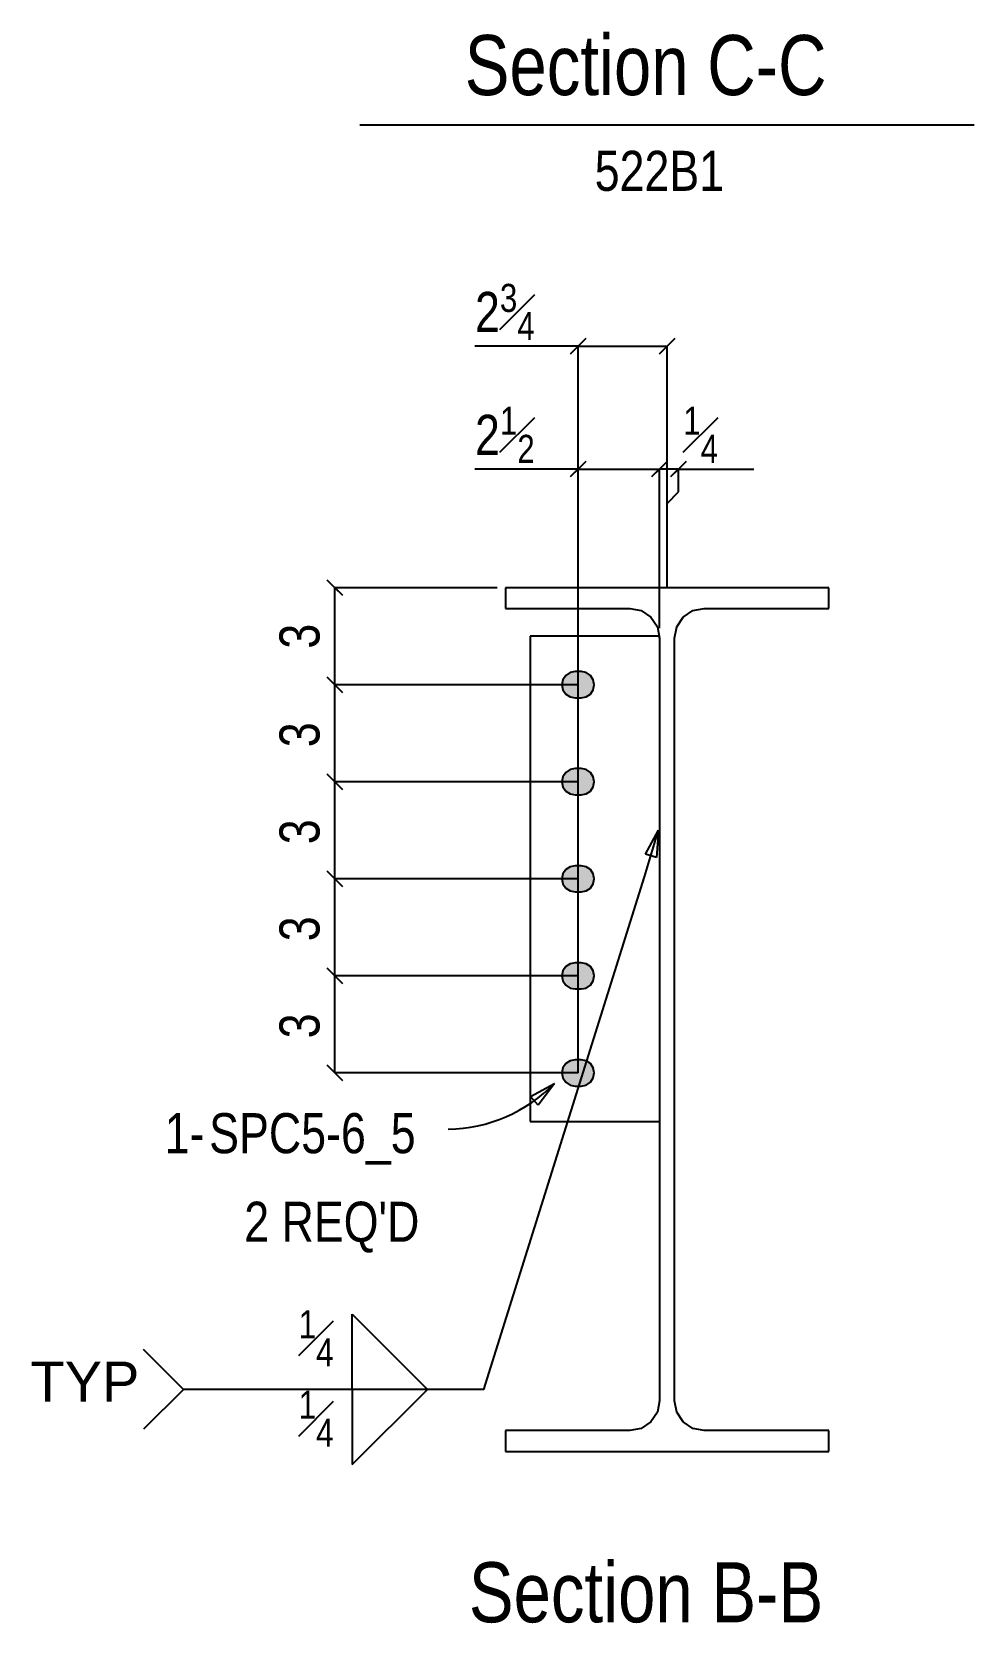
# Model space of a CAD drawing. Extents: x -19 to 172, y -89 to 62.
# Drawn here: x 131.82 to 160.97, y -35.4 to 13.8 of the extents above; entities that cross this region are included whole.
import ezdxf
from ezdxf.enums import TextEntityAlignment as Align

# ---------------------------------------------------------------- set-up
doc = ezdxf.new("R2010")
doc.units = 0
doc.header["$LTSCALE"] = 94.041302
doc.header["$MEASUREMENT"] = 0
doc.linetypes.add('SDS2_5', pattern=[0.04, 0.02, -0.02])
doc.layers.get('0').update_dxf_attribs({"linetype": 'CONTINUOUS'})
for name, color, linetype in [('OUTLINE', 7, 'CONTINUOUS'), ('SYSTEM_ANNOTATION', 7, 'CONTINUOUS'), ('USER_ADJUSTED', 7, 'CONTINUOUS'), ('USER_ANNOTATION', 7, 'CONTINUOUS')]:
    doc.layers.add(name, color=color, linetype=linetype)
doc.styles.add('ARIAL', font='arial.ttf', dxfattribs={"width": 0.8, "height": 0.2})

msp = doc.modelspace()

# ---------------------------------------------------------------- hatches: boundary and pattern name
for points in [[(148.816, -6.794), (148.971, -6.764), (149.103, -6.675), (149.191, -6.544), (149.222, -6.388), (149.191, -6.233), (149.103, -6.101), (148.971, -6.013), (148.816, -5.982), (148.628, -5.982), (148.473, -6.013), (148.341, -6.101), (148.253, -6.233), (148.222, -6.388), (148.253, -6.544), (148.341, -6.675), (148.473, -6.764), (148.628, -6.794), (148.816, -6.794)], [(148.816, -9.794), (148.971, -9.764), (149.103, -9.675), (149.191, -9.544), (149.222, -9.388), (149.191, -9.233), (149.103, -9.101), (148.971, -9.013), (148.816, -8.982), (148.628, -8.982), (148.473, -9.013), (148.341, -9.101), (148.253, -9.233), (148.222, -9.388), (148.253, -9.544), (148.341, -9.675), (148.473, -9.764), (148.628, -9.794), (148.816, -9.794)], [(148.816, -12.794), (148.971, -12.764), (149.103, -12.675), (149.191, -12.544), (149.222, -12.388), (149.191, -12.233), (149.103, -12.101), (148.971, -12.013), (148.816, -11.982), (148.628, -11.982), (148.473, -12.013), (148.341, -12.101), (148.253, -12.233), (148.222, -12.388), (148.253, -12.544), (148.341, -12.675), (148.473, -12.764), (148.628, -12.794), (148.816, -12.794)], [(148.816, -15.794), (148.971, -15.764), (149.103, -15.675), (149.191, -15.544), (149.222, -15.388), (149.191, -15.233), (149.103, -15.101), (148.971, -15.013), (148.816, -14.982), (148.628, -14.982), (148.473, -15.013), (148.341, -15.101), (148.253, -15.233), (148.222, -15.388), (148.253, -15.544), (148.341, -15.675), (148.473, -15.764), (148.628, -15.794), (148.816, -15.794)], [(148.816, -18.794), (148.971, -18.764), (149.103, -18.675), (149.191, -18.544), (149.222, -18.388), (149.191, -18.233), (149.103, -18.101), (148.971, -18.013), (148.816, -17.982), (148.628, -17.982), (148.473, -18.013), (148.341, -18.101), (148.253, -18.233), (148.222, -18.388), (148.253, -18.544), (148.341, -18.675), (148.473, -18.764), (148.628, -18.794), (148.816, -18.794)]]:
    msp.add_hatch(color=3).paths.add_polyline_path(points, flags=16)

# ---------------------------------------------------------------- linework, layer by layer
at = {"layer": 'OUTLINE', "color": 2, "linetype": 'CONTINUOUS'}
for p, q in [((156.472, -3.388), (146.472, -3.388)), ((146.472, -3.388), (146.472, -4.028)), ((156.472, -4.028), (156.472, -3.388)), ((146.472, -4.028), (150.32, -4.028)), ((150.32, -4.028), (150.673, -4.098)), ((150.673, -4.098), (150.972, -4.298)), ((150.972, -4.298), (151.172, -4.598)), ((151.772, -4.598), (151.972, -4.298)), ((151.972, -4.298), (152.272, -4.098)), ((152.272, -4.098), (152.625, -4.028)), ((152.625, -4.028), (156.472, -4.028)), ((147.242, -4.888), (147.242, -19.888)), ((151.23, -4.888), (147.242, -4.888)), ((151.172, -4.598), (151.242, -4.951)), ((151.702, -4.951), (151.772, -4.598)), ((151.242, -4.951), (151.242, -28.526)), ((151.702, -28.526), (151.702, -4.951)), ((147.242, -19.888), (151.242, -19.888)), ((151.242, -28.526), (151.172, -28.879)), ((151.772, -28.879), (151.702, -28.526)), ((151.172, -28.879), (150.972, -29.178)), ((151.972, -29.178), (151.772, -28.879)), ((150.32, -29.448), (146.472, -29.448)), ((146.472, -29.448), (146.472, -30.088)), ((150.673, -29.378), (150.32, -29.448)), ((150.972, -29.178), (150.673, -29.378)), ((152.272, -29.378), (151.972, -29.178)), ((152.625, -29.448), (152.272, -29.378)), ((156.472, -29.448), (152.625, -29.448)), ((156.472, -30.088), (156.472, -29.448)), ((146.472, -30.088), (156.472, -30.088))]:
    msp.add_line(p, q, dxfattribs=at)
at = {"layer": 'OUTLINE', "color": 1, "linetype": 'SDS2_5'}
for p, q in [((151.242, -4.888), (151.23, -4.888)), ((151.242, -4.951), (151.242, -4.888))]:
    msp.add_line(p, q, dxfattribs=at)
at = {"layer": 'OUTLINE', "color": 1, "linetype": 'CONTINUOUS'}
for points in [[(148.816, -6.794), (148.971, -6.764), (149.103, -6.675), (149.191, -6.544), (149.222, -6.388), (149.191, -6.233), (149.103, -6.101), (148.971, -6.013), (148.816, -5.982), (148.628, -5.982), (148.473, -6.013), (148.341, -6.101), (148.253, -6.233), (148.222, -6.388), (148.253, -6.544), (148.341, -6.675), (148.473, -6.764), (148.628, -6.794), (148.816, -6.794)], [(148.816, -9.794), (148.971, -9.764), (149.103, -9.675), (149.191, -9.544), (149.222, -9.388), (149.191, -9.233), (149.103, -9.101), (148.971, -9.013), (148.816, -8.982), (148.628, -8.982), (148.473, -9.013), (148.341, -9.101), (148.253, -9.233), (148.222, -9.388), (148.253, -9.544), (148.341, -9.675), (148.473, -9.764), (148.628, -9.794), (148.816, -9.794)], [(148.816, -12.794), (148.971, -12.764), (149.103, -12.675), (149.191, -12.544), (149.222, -12.388), (149.191, -12.233), (149.103, -12.101), (148.971, -12.013), (148.816, -11.982), (148.628, -11.982), (148.473, -12.013), (148.341, -12.101), (148.253, -12.233), (148.222, -12.388), (148.253, -12.544), (148.341, -12.675), (148.473, -12.764), (148.628, -12.794), (148.816, -12.794)], [(148.816, -15.794), (148.971, -15.764), (149.103, -15.675), (149.191, -15.544), (149.222, -15.388), (149.191, -15.233), (149.103, -15.101), (148.971, -15.013), (148.816, -14.982), (148.628, -14.982), (148.473, -15.013), (148.341, -15.101), (148.253, -15.233), (148.222, -15.388), (148.253, -15.544), (148.341, -15.675), (148.473, -15.764), (148.628, -15.794), (148.816, -15.794)], [(148.816, -18.794), (148.971, -18.764), (149.103, -18.675), (149.191, -18.544), (149.222, -18.388), (149.191, -18.233), (149.103, -18.101), (148.971, -18.013), (148.816, -17.982), (148.628, -17.982), (148.473, -18.013), (148.341, -18.101), (148.253, -18.233), (148.222, -18.388), (148.253, -18.544), (148.341, -18.675), (148.473, -18.764), (148.628, -18.794), (148.816, -18.794)]]:
    msp.add_lwpolyline(points, close=True, dxfattribs=at)
at = {"layer": 'SYSTEM_ANNOTATION', "color": 3, "linetype": 'CONTINUOUS'}
msp.add_line((141.972, 10.926), (160.972, 10.926), dxfattribs=at)
at = {"layer": 'SYSTEM_ANNOTATION', "color": 1, "linetype": 'CONTINUOUS'}
for p, q in [((148.722, 4.081), (145.532, 4.081)), ((148.486, 3.845), (148.958, 4.317)), ((148.722, 4.081), (148.486, 3.845)), ((148.958, 4.317), (148.722, 4.081)), ((148.722, -18.388), (148.722, 4.081)), ((148.722, 4.081), (151.472, 4.081)), ((151.236, 3.845), (151.708, 4.317)), ((151.472, 4.081), (151.236, 3.845)), ((151.708, 4.317), (151.472, 4.081)), ((151.472, -3.388), (151.472, 4.081)), ((148.486, 0.045), (148.958, 0.517)), ((148.958, 0.517), (148.722, 0.281)), ((151.006, 0.045), (151.478, 0.517)), ((151.478, 0.517), (151.006, 0.045)), ((151.478, 0.517), (151.242, 0.281)), ((151.242, 0.281), (151.478, 0.517)), ((152.063, 0.517), (151.59, 0.045)), ((151.827, 0.281), (152.063, 0.517)), ((148.722, 0.281), (145.532, 0.281)), ((148.722, 0.281), (148.486, 0.045)), ((148.722, -18.388), (148.722, 0.281)), ((148.722, 0.281), (151.242, 0.281)), ((151.242, 0.281), (151.006, 0.045)), ((151.006, 0.045), (151.242, 0.281)), ((151.242, -4.638), (151.242, 0.281)), ((151.827, 0.281), (151.242, 0.281)), ((151.242, 0.281), (151.242, 0.281)), ((151.242, -4.638), (151.242, 0.281)), ((151.59, 0.045), (151.827, 0.281)), ((151.827, -0.428), (151.827, 0.281)), ((151.827, 0.281), (154.156, 0.281)), ((151.472, -0.782), (151.827, -0.428)), ((151.472, -3.388), (151.472, -0.782)), ((141.436, -6.624), (140.963, -6.152)), ((140.963, -6.152), (141.2, -6.388)), ((141.2, -9.388), (141.2, -6.388)), ((141.2, -6.388), (141.436, -6.624)), ((148.722, -6.388), (141.2, -6.388)), ((141.436, -9.624), (140.963, -9.152)), ((140.963, -9.152), (141.2, -9.388)), ((141.436, -9.624), (140.963, -9.152)), ((140.963, -9.152), (141.2, -9.388)), ((141.2, -12.388), (141.2, -9.388)), ((141.2, -9.388), (141.436, -9.624)), ((148.722, -9.388), (141.2, -9.388)), ((148.722, -9.388), (141.2, -9.388)), ((141.2, -9.388), (141.436, -9.624)), ((141.436, -12.624), (140.963, -12.152)), ((140.963, -12.152), (141.2, -12.388)), ((141.436, -12.624), (140.963, -12.152)), ((140.963, -12.152), (141.2, -12.388)), ((141.2, -15.388), (141.2, -12.388)), ((141.2, -12.388), (141.436, -12.624)), ((148.722, -12.388), (141.2, -12.388)), ((148.722, -12.388), (141.2, -12.388)), ((141.2, -12.388), (141.436, -12.624)), ((141.436, -15.624), (140.963, -15.152)), ((140.963, -15.152), (141.2, -15.388)), ((141.436, -15.624), (140.963, -15.152)), ((140.963, -15.152), (141.2, -15.388)), ((141.2, -18.388), (141.2, -15.388)), ((141.2, -15.388), (141.436, -15.624)), ((148.722, -15.388), (141.2, -15.388)), ((148.722, -15.388), (141.2, -15.388)), ((141.2, -15.388), (141.436, -15.624)), ((141.436, -18.624), (140.963, -18.152)), ((140.963, -18.152), (141.2, -18.388)), ((148.722, -18.388), (141.2, -18.388)), ((141.2, -18.388), (141.436, -18.624))]:
    msp.add_line(p, q, dxfattribs=at)
at = {"layer": 'USER_ADJUSTED', "color": 1, "linetype": 'CONTINUOUS'}
for p, q in [((141.436, -3.624), (140.963, -3.152)), ((140.963, -3.152), (141.2, -3.388)), ((141.2, -6.388), (141.2, -3.388)), ((141.2, -3.388), (141.436, -3.624)), ((146.222, -3.388), (141.2, -3.388)), ((141.436, -6.624), (140.963, -6.152)), ((140.963, -6.152), (141.2, -6.388)), ((148.722, -6.388), (141.2, -6.388)), ((141.2, -6.388), (141.436, -6.624)), ((147.251, -19.116), (147.994, -18.712)), ((147.482, -19.385), (147.251, -19.116)), ((147.994, -18.712), (147.482, -19.385)), ((147.994, -18.712), (147.994, -18.712))]:
    msp.add_line(p, q, dxfattribs=at)
msp.add_arc((144.643, -15.447), 4.678, 270.7414, 315.7414, dxfattribs=at)
at = {"layer": 'USER_ANNOTATION', "color": 1, "linetype": 'CONTINUOUS'}
for p, q in [((150.777, -12.324), (151.212, -10.888)), ((150.803, -11.628), (151.212, -10.888)), ((151.212, -10.888), (151.142, -11.731)), ((151.212, -10.888), (151.212, -10.888)), ((151.142, -11.731), (150.803, -11.628)), ((145.801, -28.172), (150.777, -12.324)), ((150.777, -12.324), (150.777, -12.324)), ((141.737, -28.172), (141.737, -25.849)), ((141.737, -25.849), (144.059, -28.172)), ((136.511, -28.172), (135.28, -26.94)), ((136.511, -28.172), (135.28, -29.403)), ((145.801, -28.172), (136.511, -28.172)), ((141.737, -28.172), (141.737, -30.494)), ((141.737, -30.494), (144.059, -28.172))]:
    msp.add_line(p, q, dxfattribs=at)

# ---------------------------------------------------------------- texts
at = {"layer": 'SYSTEM_ANNOTATION', "color": 3, "linetype": 'CONTINUOUS', "style": 'ARIAL', "width": 0.8}
for s, p in [('Section C-C', (145.213, 11.84)), ('Section B-B', (145.341, -35.374))]:
    msp.add_text(s, height=1.85792, dxfattribs=at).set_placement(p)
at = {"layer": 'SYSTEM_ANNOTATION', "color": 1, "linetype": 'CONTINUOUS', "style": 'ARIAL', "width": 0.8}
msp.add_text('522B1', height=1.2386, dxfattribs=at).set_placement((149.234, 8.88))
for p in [(140.723, -8.319), (140.723, -11.319), (140.723, -14.319), (140.723, -17.319)]:
    msp.add_text('3', height=1.239, rotation=90, dxfattribs=at).set_placement(p)
at = {"layer": 'SYSTEM_ANNOTATION', "color": 1, "linetype": 'CONTINUOUS', "char_height": 1.23861, "attachment_point": 7, "style": 'ARIAL'}
for s, insert in [('\\A1;2{\\H0.70x;\\S3#4;}', (145.532, 4.271)), ('\\A1;2{\\H0.70x;\\S1#2;}', (145.532, 0.471)), ('\\A1;{\\H0.70x;\\S1#4;}', (151.972, 0.471))]:
    msp.add_mtext(s, dxfattribs=dict(at, insert=insert))
at = {"layer": 'USER_ADJUSTED', "color": 1, "linetype": 'CONTINUOUS', "style": 'ARIAL', "width": 0.8}
msp.add_text('3', height=1.239, rotation=90, dxfattribs=at).set_placement((140.723, -4.888), align=Align.CENTER)
for s, p in [('1-', (135.934, -20.871)), ('SPC5-6_5', (137.31, -20.871)), ("2 REQ'D", (138.394, -23.609))]:
    msp.add_text(s, height=1.2386, dxfattribs=at).set_placement(p)
at = {"layer": 'USER_ANNOTATION', "color": 1, "linetype": 'CONTINUOUS', "style": 'ARIAL'}
msp.add_text('TYP', height=1.2386, dxfattribs=at).set_placement((135.15, -27.933), align=Align.MIDDLE_RIGHT)
at = {"layer": 'USER_ANNOTATION', "color": 1, "linetype": 'CONTINUOUS', "char_height": 1.23861, "style": 'ARIAL'}
for insert, attachment_point in [((141.156, -27.458), 9), ((141.156, -28.213), 3)]:
    msp.add_mtext('\\A1;{\\H0.70x;\\S1#4;}', dxfattribs=dict(at, insert=insert, attachment_point=attachment_point))

doc.saveas('drawing.dxf')
